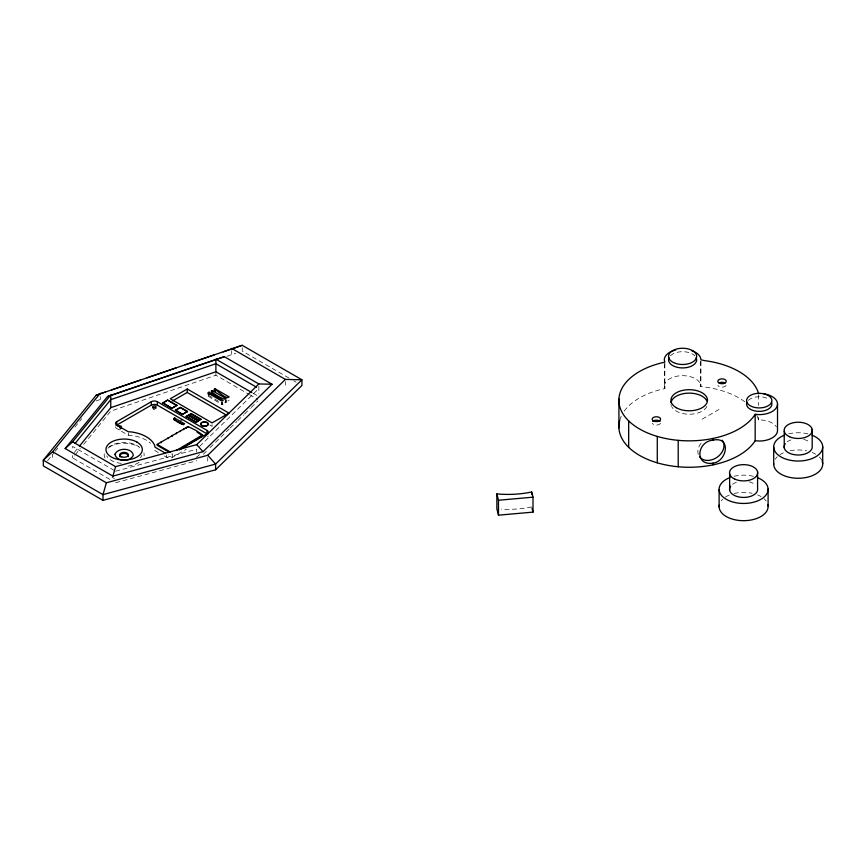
<?xml version="1.0" encoding="UTF-8"?>
<svg xmlns="http://www.w3.org/2000/svg" width="866" height="866" viewBox="0 0 866 866"><rect width="100%" height="100%" fill="white"/><g stroke="black" fill="none" stroke-linecap="round" stroke-linejoin="round"><path stroke-width="0.65" stroke-dasharray="4.33 3.25" d="M744.782 401.77A70.33 40.605 0 0 0 704.556 387.026L700.789 386.615L700.886 361.133M208.143 396.238L221.869 404.519L223.125 404.119L209.399 395.827M224.846 402.798L226.145 402.051M47.565 460.669L54.396 452.279M55.251 451.229L57.816 448.09M74.887 427.111L81.718 418.722M74.346 452.388L78.579 447.192M109.82 479.374L72.657 457.919L74.346 455.841M75.19 454.791L80.278 448.556M83.666 444.399L110.761 411.112L215.883 375.227L248.401 393.998M199.57 446.434L258.847 388.542M199.57 454.477L196.701 457.28L196.701 453.254M203.391 454.185L206.26 451.381M210.081 447.646L229.209 428.973M230.161 428.042L236.862 421.504M237.814 420.573L243.552 414.976M244.504 414.035L250.242 408.438M251.205 407.496L257.895 400.969M164.183 455.917L166.499 457.259A4.222 2.436 0 0 0 172.464 457.259L186.298 449.27M702.142 419.187L719.051 409.423M96.234 400.904L102.578 398.728M226.989 356.262L235.877 353.231M115.622 471.234L196.701 449.238L196.701 451.922M115.622 482.719L196.701 460.723M664.839 363.482L664.839 388.574L661.278 389.386A70.33 40.605 0 0 0 623.552 412.108M756.754 415.323A70.33 40.605 0 0 1 757.847 417.802L758.573 419.967L759.233 419.923A18.283 10.554 0 0 1 776.423 426.873M115.535 426.819A4.222 2.436 0 0 0 116.769 428.54L128.33 435.219L131.047 435.349A31.328 18.089 0 0 1 150.554 443.251M227.834 401.077L229.122 400.33M289.038 378.085L242.231 351.066L242.231 347.612M293.715 380.791L296.053 382.144M253.045 393.229L257.689 395.914M249.56 394.669L257.689 399.367M209.778 425L212.094 426.332L212.094 424.037M158.402 452.582L154.938 450.58L154.722 449.01M114.464 470.574L72.657 446.434L72.657 450.45M112.136 477.263L114.464 478.606M664.309 363.774L664.839 388.574M758.573 394.874L758.573 405.44M758.573 417.325L758.573 419.967M700.789 361.523L700.789 386.615M285.401 381.711L285.401 385.154M258.847 386.247L258.847 393.911M231.698 350.708L231.698 354.151M226.178 399.973L226.102 402.398M225.994 400.211L225.831 402.625M225.647 400.417L225.647 402.712M225.441 400.482L225.441 402.777M225.225 400.525L225.225 402.82M222.659 402.138L222.659 404.433M222.454 402.203L222.454 404.498M222.237 402.246L222.237 404.541M222.042 402.246L222.042 404.552M221.869 402.225L221.869 404.519M215.883 372.932L215.883 375.227M207.721 457.573L207.721 461.026M172.464 457.259L172.464 453.806A4.222 2.436 0 0 1 168.394 454.444M166.499 454.953L166.499 457.259M128.33 432.924L128.33 435.219M100.294 396.704L100.294 398.999M72.657 455.624L72.657 457.919M52.664 455.213L52.664 457.519M139.134 462.39A19.972 11.529 0 0 1 126.035 466.244M104.981 457.984A19.972 11.529 0 0 1 104.667 452.247M109.17 447.137A19.972 11.529 0 0 1 138.279 446.607M143.886 452.961A19.972 11.529 0 0 1 144.037 455.852M120.601 429.72A1.689 0.974 0 0 1 118.913 429.72M154.765 409.488A1.689 0.974 0 0 1 153.13 409.228M208.121 436.204A4.222 2.436 0 0 1 207.699 436.8M141.905 455.278A18.186 10.5 0 0 1 140.368 457.757M121.305 463.364A18.186 10.5 0 0 1 106.691 455.917M107.947 448.22A18.186 10.5 0 0 1 123.589 442.494A18.186 10.5 0 0 1 139.816 447.646M531.681 506.946A70.33 40.605 0 0 1 501.241 509.165M664.309 386.225A18.283 10.554 0 0 1 682.592 375.671A18.283 10.554 0 0 1 700.886 386.225M619.753 420.302A70.33 40.605 0 0 1 621.68 415.323M660.466 423.268A4.222 2.436 0 0 1 656.396 425.076A4.222 2.436 0 0 1 652.315 423.268M726.109 385.37A4.222 2.436 0 0 1 722.038 387.167A4.222 2.436 0 0 1 717.957 385.37M748.267 400.406A12.654 7.307 0 0 1 759.233 396.747L762.513 396.996A12.654 7.307 0 0 1 768.185 398.89M670.414 355.753A14.062 8.119 0 0 1 694.781 355.753M706.873 406.414A18.283 10.554 0 0 1 690.007 414.229A18.283 10.554 0 0 1 672.027 407.291M671.551 406.414A18.283 10.554 0 0 1 670.998 404.606M698.288 454.423A14.062 10.673 -34.4 0 1 701.677 442.558M734.097 476.278A24.497 14.148 0 0 1 753.55 476.387M721.216 500.797A24.497 14.148 0 0 1 722.645 499.227M725.383 497.084A24.497 14.148 0 0 1 730.027 494.767M734.097 493.501A24.497 14.148 0 0 1 752.132 493.274M757.566 494.919A24.497 14.148 0 0 1 761.095 496.629M763.996 498.697A24.497 14.148 0 0 1 766.183 501.046M732.549 484.289A14.062 8.119 0 0 1 738.373 481.777M749.144 481.842A14.062 8.119 0 0 1 754.871 484.44M788.688 433.844A24.497 14.148 0 0 1 808.151 433.953M775.232 459.197A24.497 14.148 0 0 1 777.235 456.793M779.985 454.661A24.497 14.148 0 0 1 783.373 452.853M790.128 450.753A24.497 14.148 0 0 1 806.722 450.85M812.167 452.485A24.497 14.148 0 0 1 815.696 454.206M819.409 457.031A24.497 14.148 0 0 1 821.802 460.29M787.151 441.866A14.062 8.119 0 0 1 791.86 439.636M803.745 439.419A14.062 8.119 0 0 1 809.461 442.017"/><path stroke-width="1.3" d="M100.294 393.261L52.664 451.771L43.3 460.171L102.978 494.627L215.591 464.068L301.909 379.773L285.401 379.416L207.721 455.278L106.366 482.784L102.978 494.627L102.978 500.364L215.591 469.805L301.909 385.522L301.909 379.773L242.231 345.317L96.234 395.156L43.3 460.171L43.3 465.908L102.978 500.364M112.905 476.116L115.622 466.644L196.701 444.648L258.847 383.952L272.054 384.244L202.99 451.673L112.905 476.116L65.166 448.556L107.514 396.541L224.305 356.673L272.054 384.244M763.964 393.868A18.283 10.554 0 0 1 777.365 405.44A18.283 10.554 0 0 1 759.233 414.619L755.174 414.305L753.766 416.362A70.33 40.605 0 0 1 639.487 428.951A70.33 40.605 0 0 1 661.278 362.973L664.839 362.161L664.309 359.812A18.283 10.554 0 0 1 675.599 350.059M755.174 414.305L755.174 440.729L753.766 442.786A70.33 40.605 0 0 1 669.591 465.648A70.33 40.605 0 0 1 619.753 420.302M65.166 448.556L72.657 441.833L110.761 395.026L110.761 407.659L79.423 446.152M75.19 443.305L110.761 399.627L215.883 363.742L256.531 387.21M208.414 392.569L208.1 393.132L221.869 401.077L223.19 400.547L209.399 392.385L208.414 392.569L208.414 394.864M214.378 389.115C215.807 388.931 226.567 400.579 229.122 396.888L215.363 388.942L214.378 389.115L214.378 391.41M169.465 452.409L157.168 445.308L157.168 444.388L188.106 426.527L195.911 430.413L202.633 434.916L202.633 435.836L179.457 449.562L179.457 448.642L202.633 434.916M116.098 425.607A4.222 2.436 0 0 1 116.769 425.098L116.769 421.655L151.334 401.694A4.222 2.436 0 0 1 157.298 401.694L207.028 430.413L207.028 433.855A4.222 2.436 0 0 1 207.699 434.364M116.769 421.655A4.222 2.436 0 0 0 116.769 425.098L151.334 405.136A4.222 2.436 0 0 1 157.298 405.136L207.028 433.855A4.222 2.436 0 0 0 207.028 430.413M162.83 402.885L167.755 400.038L176.848 405.288L171.912 408.471L162.83 402.885L171.912 408.135L176.848 405.288M162.83 403.231L167.755 400.038M187.229 389.007L170.321 398.771L212.094 422.889L229.003 413.125L187.229 389.007L187.229 392.46L226.686 415.236M172.572 400.915L187.229 392.46M175.43 410.159L180.355 407.312L187.467 411.415L182.531 414.608L175.43 410.159L182.531 414.262L187.467 411.415M175.43 410.506L180.355 407.659L187.467 411.761M186.244 416.405L191.169 413.558L200.934 419.198L196.008 422.381L186.244 416.405L196.008 422.045L200.934 419.198M186.244 416.741L191.169 413.905L200.934 419.534M180.972 420.183L182.163 419.501M198.466 419.902L190.076 415.052L188.842 415.767L197.231 420.616L198.466 419.902L198.466 420.941M179.381 449.822L207.028 433.855M176.058 450.515L179.457 448.642M174.163 418.3C171.966 418.798 182.932 426.375 184.566 423.831L174.867 418.159L174.163 418.3L174.163 419.934M713.043 463.137C727.115 461.481 731.618 435.988 713.043 440.166C696.968 441.303 694.077 466.125 713.043 463.137L713.043 464.858M96.234 395.156L105.111 392.125M111.465 389.96L140.66 379.99M147.014 377.825L176.209 367.855M185.097 364.824L214.303 354.854M223.19 351.823L242.231 345.317M107.514 396.541L224.305 356.673M110.761 407.659L215.883 371.774L251.887 392.569M211.791 390.685C207.894 390.534 225.755 401.911 226.145 398.609L212.376 390.663L211.791 390.685L211.791 392.98M183.473 424.762L174.542 419.815L174.542 418.17M496.857 493.912L498.48 500.245L533.012 497.181L533.012 512.12L498.48 515.173L496.857 508.84L496.857 493.912A70.33 40.605 0 0 0 531.681 492.007L533.012 497.181M759.233 393.5L758.573 393.554L757.847 391.378A70.33 40.605 0 0 0 704.556 360.613L700.886 359.812A18.283 10.554 0 0 0 691.739 350.676M755.174 440.729L759.233 441.032A18.283 10.554 0 0 0 777.516 430.478L777.516 404.065M231.698 348.403L285.401 379.416M258.847 383.952L215.883 359.141L215.883 371.774M168.892 401.034L176.848 405.634M197.416 420.335L190.076 416.102L190.076 415.052M157.168 444.388L170.58 452.139M116.769 425.098L128.33 431.777L131.047 431.896A31.328 18.089 0 0 1 154.722 445.568L154.938 447.137L165.341 453.145M72.657 441.833L115.622 466.644M52.664 451.771L106.366 482.784M197.037 432.08L200.392 434.331M207.721 455.278L215.591 464.068L215.591 469.805M196.701 444.648L202.99 451.673M532.016 508.234L533.012 512.12M822.7 446.575L822.7 463.797M812.178 429.384L812.178 445.914A14.062 8.119 0 0 1 796.211 454.921A14.062 8.119 0 0 1 785.278 443.684M784.239 431.322L784.239 447.852M773.717 447.192L773.717 464.425M768.099 488.998L768.099 506.231M757.577 471.818L757.577 488.348A14.062 8.119 0 0 1 741.61 497.355A14.062 8.119 0 0 1 730.677 486.118M729.637 473.745L729.637 490.275M719.116 489.626L719.116 506.848M713.043 438.445L713.043 440.166M678.208 440.35L678.208 466.763M657.283 436.421L657.283 462.834M628.673 420.908L628.673 447.321M618.919 398.966L618.919 427.934M531.681 492.007L531.681 494.497M498.48 500.245L498.48 515.173M215.363 388.942L215.363 391.237M215.19 388.921L215.19 391.215M214.984 388.921L214.984 391.215M214.779 388.964L214.779 391.259M214.573 389.029L214.573 391.324M212.376 390.663L212.376 392.958M212.202 390.642L212.202 392.937M211.997 390.642L211.997 392.947M209.215 392.363L209.399 394.68M209.02 392.363L209.02 394.669M208.803 392.406L208.803 394.701M208.598 392.471L208.598 394.766M201.15 435.912L201.15 436.832M198.704 437.438L198.704 438.358M197.231 420.616L197.231 421.655M195.467 439.398L195.467 440.318M191.657 441.649L191.657 442.569M188.106 426.527L188.106 427.447M187.521 444.052L187.521 444.972M186.385 427.382L186.385 428.302M183.744 428.8L183.744 429.72M183.365 446.445L183.365 447.354M180.345 430.673L180.345 431.582M176.437 432.87L176.437 433.79M174.867 418.159L174.867 419.793M174.716 418.148L174.716 419.783M174.358 418.224L174.358 419.858M172.28 435.252L172.28 436.172M168.145 437.655L168.145 438.575M161.098 441.877L161.098 442.797M157.298 401.694L157.298 405.136M151.334 401.694L151.334 405.136M206.346 422.381A3.724 2.143 0 0 1 207.342 425.628A3.724 2.143 0 0 1 201.637 425.628A3.724 2.143 0 0 1 202.633 422.381M203.532 422.164A3.724 2.143 0 0 1 205.459 422.164M118.122 426.57A1.689 0.974 0 0 1 120.049 425.856A1.689 0.974 0 0 1 121.435 426.906A1.689 0.974 0 0 1 119.757 427.793A1.689 0.974 0 0 1 120.948 428.183M152.871 408.059A1.689 0.974 0 0 1 154.549 407.583A1.689 0.974 0 0 1 155.956 408.287M119.789 455.711A4.265 2.468 0 0 1 124.866 453.448A4.265 2.468 0 0 1 128.092 456.653M120.222 456.967A4.265 2.468 0 0 1 119.865 456.36M719.051 383.01A4.222 2.436 0 0 1 725.026 383.01M696.177 357.712A14.062 8.119 0 0 1 682.592 367.931A14.062 8.119 0 0 1 669.007 357.712M771.465 402.17A12.654 7.307 0 0 1 759.233 411.372A12.654 7.307 0 0 1 747.001 402.17M652.737 421.417A4.222 2.436 0 0 1 660.044 421.417M670.998 402.766A18.283 10.554 0 0 1 687.615 393.164A18.283 10.554 0 0 1 706.873 400.958M722.244 440.231A14.062 10.673 -34.4 0 1 717.459 457.021A14.062 10.673 -34.4 0 1 699.598 456.902M767.839 504.456A24.497 14.148 0 0 1 744.143 520.683A24.497 14.148 0 0 1 719.245 505.073M757.566 477.686A24.497 14.148 0 0 1 761.831 498.762A24.497 14.148 0 0 1 725.08 498.567A24.497 14.148 0 0 1 730.027 477.534M822.17 461.156A24.497 14.148 0 0 1 800.281 478.205A24.497 14.148 0 0 1 773.728 463.526M812.167 435.262A24.497 14.148 0 0 1 816.432 456.339A24.497 14.148 0 0 1 779.671 456.133A24.497 14.148 0 0 1 784.628 435.111M115.005 454.26C116.239 461.989 130.539 462.076 133.299 455.267C132.065 447.538 117.776 447.451 115.005 454.26M762.513 393.554L759.233 393.305A12.654 7.307 0 0 0 747.759 403.708A12.654 7.307 0 0 0 768.932 405.31A12.654 7.307 0 0 0 762.513 393.554M137.023 442.115L135.302 441.249A18.186 10.5 0 0 0 106.399 447.257A18.186 10.5 0 0 0 128.125 459.792A18.186 10.5 0 0 0 138.528 443.111L137.023 442.115M121.684 456.869A4.265 2.468 0 0 0 128.309 454.975A4.265 2.468 0 0 0 122.149 452.615A4.265 2.468 0 0 0 121.684 456.869M201.854 425.423A3.724 2.143 0 0 0 208.089 424.459A3.724 2.143 0 0 0 203.532 421.829A3.724 2.143 0 0 0 201.854 425.423M153.13 407.561A1.689 0.974 0 0 0 155.956 407.117A1.689 0.974 0 0 0 153.888 405.927A1.689 0.974 0 0 0 153.13 407.561M654.285 421.298A4.222 2.436 0 0 0 660.606 419.187A4.222 2.436 0 0 0 654.285 417.076A4.222 2.436 0 0 0 654.285 421.298M719.927 383.4A4.222 2.436 0 0 0 726.26 381.289A4.222 2.436 0 0 0 719.927 379.178A4.222 2.436 0 0 0 719.927 383.4M675.567 363.406A14.062 8.119 0 0 0 696.665 356.37A14.062 8.119 0 0 0 675.567 349.334A14.062 8.119 0 0 0 675.567 363.406M676.281 407.702A18.283 10.554 0 0 0 706.873 402.971A18.283 10.554 0 0 0 684.486 390.046A18.283 10.554 0 0 0 676.281 407.702M734.92 479.169A14.062 8.119 0 0 0 757.534 473.929A14.062 8.119 0 0 0 738.373 465.237A14.062 8.119 0 0 0 734.92 479.169M789.511 436.735A14.062 8.119 0 0 0 812.135 431.506A14.062 8.119 0 0 0 792.975 422.814A14.062 8.119 0 0 0 789.511 436.735"/></g></svg>
